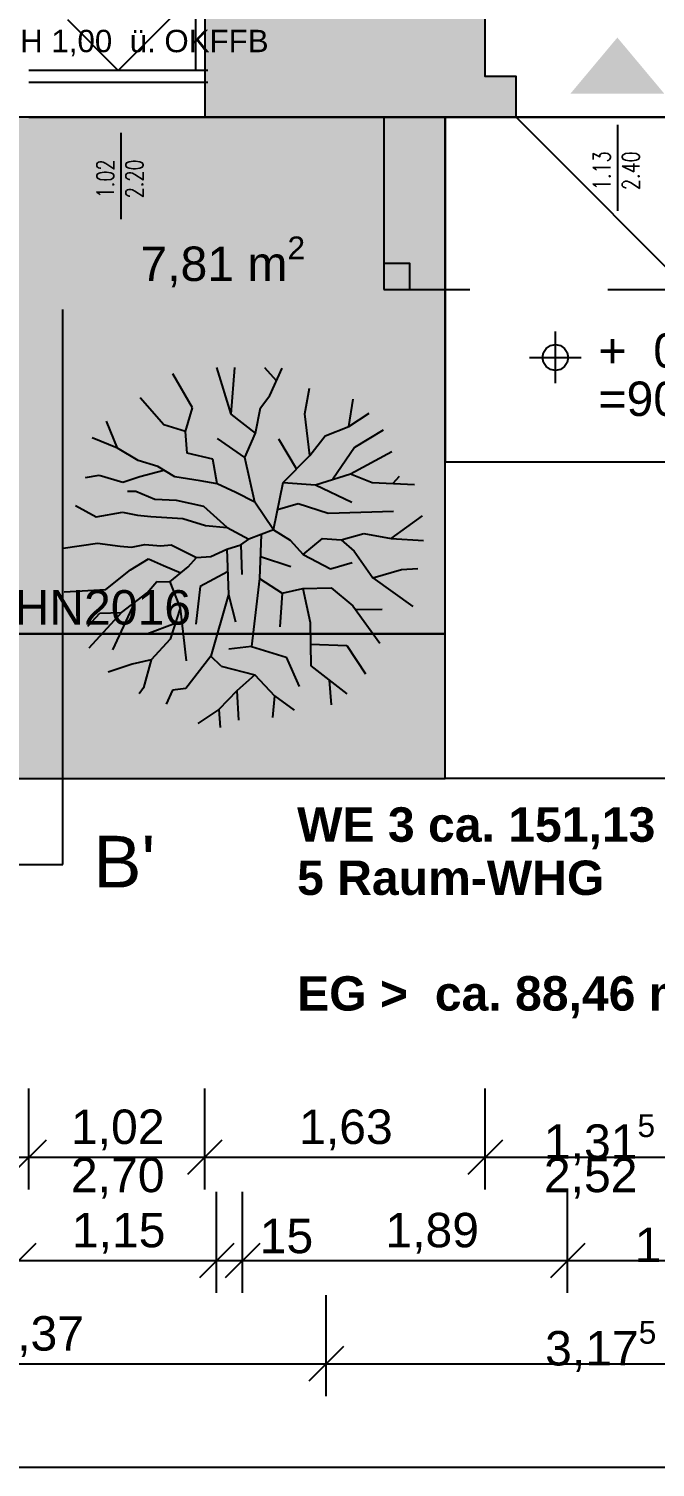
# Model space of a CAD drawing. Header units: centimetres. Extents: x 0 to 44.8, y 0 to 29.7.
# Drawn here: x 21.69 to 25.33, y 6.5 to 14.86 of the extents above; entities that cross this region are included whole.
import ezdxf
from ezdxf.xclip import XClip

# ---------------------------------------------------------------- set-up
doc = ezdxf.new("R2010")
doc.units = ezdxf.units.CM
doc.header["$MEASUREMENT"] = 0
doc.header["$XCLIPFRAME"] = 0
doc.linetypes.add('Strichlinie_ eng', pattern=[0.22999999999999998, 0.15, -0.08])
doc.linetypes.add('Strichpunktlinie', pattern=[0.670277762413025, 0.352777767181396, -0.176388883590699, 0, -0.14111111164093])
for name, color, linetype in [('A-Bemaßung 1_100', 7, 'Continuous'), ('A-Bäume Pflanzen.Neu', 7, 'Continuous'), ('A-Fenster Türen', 7, 'Continuous'), ('A-Räume NEU.Neu', 7, 'Continuous'), ('A-Schnittlinien.Marker', 7, 'Continuous'), ('A-Schraffuren', 7, 'Continuous'), ('A-Treppen', 7, 'Continuous'), ('Layout-Zeichnung.Layout', 7, 'Continuous'), ('Neubau_A-Balkon.Neu', 7, 'Continuous'), ('Neubau_A-Bemaßung 1_100', 7, 'Continuous'), ('Neubau_A-Fenster Türen', 7, 'Continuous'), ('Neubau_A-Treppen', 7, 'Continuous'), ('Neubau_A-Wand Aussen', 7, 'Continuous'), ('Neubau_TÜR', 7, 'Continuous'), ('Treppe_Rampe', 7, 'Continuous'), ('TÜRBEMAßUNG', 7, 'Continuous'), ('Wand', 7, 'Continuous')]:
    doc.layers.add(name, color=color, linetype=linetype)
doc.styles.add('ERSTELLTER_STIL_3', font='')
doc.styles.add('ERSTELLTER_STIL_4', font='')
doc.styles.add('ERSTELLTER_STIL_6', font='RomanS.shx')
doc.styles.get('ERSTELLTER_STIL_3').set_extended_font_data('Arial')
doc.styles.get('ERSTELLTER_STIL_4').set_extended_font_data('Arial', bold=True)

# ---------------------------------------------------------------- blocks, each defined once
blk = doc.blocks.new('Zeichnung_2_1', base_point=(5.879295221465711, 14.23450187050399))
at = {"layer": 'A-Schraffuren', "linetype": 'Continuous', "lineweight": 13}
blk.add_hatch(color=9, dxfattribs=at).paths.add_polyline_path([(24.3414156918721, 14.99027102368436), (23.62095869187208, 14.99027102368436), (23.62095869187208, 15.16129802368435), (23.50802669187208, 15.16129802368435), (23.20879069187209, 15.16129802368435), (23.20879069187209, 15.00201002368435), (22.71313369187209, 15.00201002368435), (22.71313369187209, 14.34167002368435), (24.52098369187208, 14.34167002368435), (24.52098369187208, 14.57782802368435), (24.3414156918721, 14.57782802368435)])
at = {"layer": 'A-Schraffuren', "linetype": 'Continuous', "lineweight": 0, "true_color": 0x000000}
blk.add_hatch(color=18, dxfattribs=at).paths.add_polyline_path([(25.10962794572809, 14.80448569391895), (24.83712794572809, 14.47886319366563), (25.38212794572809, 14.47886319366563)])
at = {"layer": 'A-Treppen', "linetype": 'Continuous', "lineweight": 0, "true_color": 0x2b3322}
for points in [[(24.10962794572809, 11.34161258410581), (24.10962794572809, 14.34167002368435), (21.5072216918721, 14.34167002368435), (21.5072216918721, 11.34164603800516)], [(24.10962794572809, 10.5013291350952), (24.10962794572809, 11.34161258410581), (21.5072216918721, 11.34164603800516), (21.5072216918721, 10.5013291350952)]]:
    blk.add_hatch(color=250, dxfattribs=at).paths.add_polyline_path(points)
at = {"layer": 'A-Bemaßung 1_100', "color": 7, "linetype": 'Continuous', "lineweight": 25, "ltscale": 10}
for p, q in [((21.6909668085391, 8.11456790985316), (21.6909668085391, 8.702349158984774)), ((22.71313374412569, 8.11456790985316), (22.71313374412569, 8.702349158984774)), ((24.34141574191694, 8.11456790985316), (24.34141574191694, 8.702349158984774)), ((21.79111650930941, 8.402499546426675), (21.59081660902524, 8.202199147398954)), ((22.813283444896, 8.402499546426675), (22.61298354461183, 8.202199147398954)), ((24.44156544268724, 8.402499546426675), (24.24126554240307, 8.202199147398954)), ((21.26722181582495, 8.302349346912816), (21.6909668085391, 8.302349346912816)), ((21.6909668085391, 8.302349346912816), (22.71313374412569, 8.302349346912816)), ((22.71313374412569, 8.302349346912816), (24.34141574191694, 8.302349346912816)), ((24.34141574191694, 8.302349346912816), (25.65643092803989, 8.302349346912816)), ((22.78231047265821, 7.514567942373445), (22.78231047265821, 8.10234919150506)), ((22.93231058921403, 7.514567942373445), (22.93231058921403, 8.10234919150506)), ((24.82095866730712, 7.514567942373445), (24.82095866730712, 8.10234919150506)), ((21.73237150096828, 7.802499080203409), (21.53207160068411, 7.602199179919241)), ((22.88246067217207, 7.802499080203409), (22.68216027314435, 7.602199179919241)), ((23.03246028998434, 7.802499080203409), (22.83216038970017, 7.602199179919241)), ((24.92110886682099, 7.802499080203409), (24.72080846779326, 7.602199179919241)), ((21.63222180019797, 7.702349379433101), (22.78231047265821, 7.702349379433101)), ((22.78231047265821, 7.702349379433101), (22.93231058921403, 7.702349379433101)), ((22.93231058921403, 7.702349379433101), (24.82095866730712, 7.702349379433101)), ((24.82095866730712, 7.702349379433101), (26.53624348576516, 7.702349379433101)), ((23.41848181644699, 6.914567974893731), (23.41848181644699, 7.502349224025345)), ((23.5186315172173, 7.202499112723695), (23.31833161693313, 7.002199212439527)), ((20.04994490538504, 7.102349411953388), (23.41848181644699, 7.102349411953388)), ((23.41848181644699, 7.102349411953388), (26.59363640032932, 7.102349411953388)), ((5.879524825281904, 6.502349444473674), (30.6275366141838, 6.502349444473674))]:
    blk.add_line(p, q, dxfattribs=at)
at = {"layer": 'A-Bäume Pflanzen.Neu', "color": 7, "linetype": 'Continuous', "lineweight": 25, "ltscale": 10}
for p, q in [((22.86602956576046, 12.61822819427118), (22.78240024649807, 12.88889931390152)), ((22.86602956576046, 12.61822819427118), (22.88768102095976, 12.88804795865354)), ((23.12998510342593, 12.81186737438151), (23.06198939963109, 12.88706992254265)), ((23.0918960581488, 12.72565855345389), (23.16236154002682, 12.88514626865193)), ((22.64157152517076, 12.65334373047482), (22.52754179127144, 12.85082922087947)), ((22.47612083203199, 12.55628274853915), (22.33888256555541, 12.71329021203936)), ((23.03636694824878, 12.65492724126119), (23.0918960581488, 12.72565855345389)), ((23.29372011873632, 12.6194870230034), (23.32076548548037, 12.76879837471009)), ((23.5506947428658, 12.54566948569383), (23.57525736419424, 12.70407791983937)), ((22.6018401173678, 12.51665956808758), (22.64157152517076, 12.65334373047482)), ((23.00749219014587, 12.50716997447113), (22.86602956576046, 12.61822819427118)), ((23.00749219014587, 12.50716997447113), (23.03636694824878, 12.65492724126119)), ((23.32423275067307, 12.37793155461292), (23.29372011873632, 12.6194870230034)), ((23.5506947428658, 12.54566948569383), (23.66828750072033, 12.62328096522447)), ((22.20611304132948, 12.42077661842825), (22.14166190797834, 12.57692374929651)), ((22.6018401173678, 12.51665956808758), (22.47612083203199, 12.55628274853915)), ((23.41309039862002, 12.49219769295719), (23.5506947428658, 12.54566948569383)), ((22.20611304132948, 12.42077661842825), (22.05950737340737, 12.47948272477211)), ((22.611559631763, 12.39045350904232), (22.6018401173678, 12.51665956808758)), ((22.94577666519258, 12.36522007763272), (22.78786647585826, 12.47644088783162)), ((22.94577666519258, 12.36522007763272), (23.00749219014587, 12.50716997447113)), ((23.24669209272721, 12.29919291464852), (23.14423021683702, 12.47292125456567)), ((23.32423275067307, 12.37793155461292), (23.41309039862002, 12.49219769295719)), ((23.74894580462701, 12.52481153149015), (23.58239837441132, 12.42472916109974)), ((22.3260244579701, 12.34831267112631), (22.20611304132948, 12.42077661842825)), ((22.75926253550558, 12.35609656178547), (22.611559631763, 12.39045350904232)), ((23.00352817637263, 12.10584948946617), (22.94577666519258, 12.36522007763272)), ((23.1691519335249, 12.22045477342768), (23.32423275067307, 12.37793155461292)), ((23.58239837441132, 12.42472916109974), (23.45720077483379, 12.23954168926839)), ((23.55895194115843, 12.27143484336472), (23.80009794109045, 12.40023736135607)), ((22.44083223181485, 12.31428040592361), (22.3260244579701, 12.34831267112631)), ((22.33606865441944, 12.25500174197889), (22.47521910368498, 12.29279702730226)), ((22.53892212170399, 12.25299828911941), (22.44083223181485, 12.31428040592361)), ((22.78525655083619, 12.21218361031551), (22.75926253550558, 12.35609656178547)), ((22.02140236833649, 12.24879388095277), (22.10037491902808, 12.26281256479001)), ((22.10037491902808, 12.26281256479001), (22.23705858267177, 12.22308115698705)), ((22.23705858267177, 12.22308115698705), (22.33606865441944, 12.25500174197889)), ((22.68673325279796, 12.22960572017044), (22.53892212170399, 12.25299828911941)), ((22.78525655083619, 12.21218361031551), (22.68673325279796, 12.22960572017044)), ((22.89441954512814, 12.16175814321136), (22.78525655083619, 12.21218361031551)), ((23.11160839840719, 11.94577375561706), (23.1691519335249, 12.22045477342768)), ((23.1691519335249, 12.22045477342768), (23.35544910976559, 12.20764853517207)), ((23.35544910976559, 12.20764853517207), (23.55895194115843, 12.27143484336472)), ((23.35544910976559, 12.20764853517207), (23.56829290919556, 12.10685096652413)), ((23.55895194115843, 12.27143484336472), (23.68456299914286, 12.22084678586172)), ((23.68456299914286, 12.22084678586172), (23.93161212778903, 12.20871883884059)), ((23.80733670504425, 12.21693314518751), (23.84376244056625, 12.25651792238536)), ((22.31327258276197, 12.16749818278311), (22.2639298879152, 12.16798545523611)), ((22.42248944135783, 12.1225549048329), (22.31327258276197, 12.16749818278311)), ((22.54853340874779, 12.11582685427917), (22.42248944135783, 12.1225549048329)), ((22.70720168828536, 12.08136118092738), (22.54853340874779, 12.11582685427917)), ((23.00352817637263, 12.10584948946617), (22.89441954512814, 12.16175814321136)), ((21.9616548854503, 12.08720096921008), (22.0815443573745, 12.02174436885253)), ((22.0815443573745, 12.02174436885253), (22.23532594756253, 12.04764063044641)), ((22.23532594756253, 12.04764063044641), (22.32288386980577, 12.03032674794287)), ((22.32288386980577, 12.03032674794287), (22.39958464360542, 12.02408596984214)), ((22.84307289867834, 11.95939194837982), (22.70720168828536, 12.08136118092738)), ((23.11160839840719, 11.94577375561706), (23.00352817637263, 12.10584948946617)), ((23.13629969557277, 12.06363733122183), (23.25568094781467, 12.09897281333312)), ((23.25568094781467, 12.09897281333312), (23.43057983885484, 12.04241479547962)), ((23.43057983885484, 12.04241479547962), (23.80903592433533, 12.05512577371627)), ((22.39958464360542, 12.02408596984214), (22.49273348109754, 12.01768310008611)), ((22.49273348109754, 12.01768310008611), (22.58588231858965, 12.01127973158653)), ((22.58588231858965, 12.01127973158653), (22.71708329433585, 11.97160268683104)), ((22.71708329433585, 11.97160268683104), (22.84307289867834, 11.95939194837982)), ((22.84307289867834, 11.95939194837982), (22.96852136626393, 11.89235632592789)), ((23.11160839840719, 11.94577375561706), (22.96852136626393, 11.89235632592789)), ((23.11160839840719, 11.94577375561706), (23.20970876191099, 11.88558787714623)), ((23.79650050382995, 11.89624103947593), (23.97713893569832, 12.02764500384892)), ((21.89149812583268, 11.8386426425672), (22.09099305401946, 11.86812536906337)), ((22.09099305401946, 11.86812536906337), (22.22241148195553, 11.85037807841074)), ((22.92272573557863, 11.85879736835866), (22.96852136626393, 11.89235632592789)), ((23.04006463296378, 11.91906504077248), (23.03204782906455, 11.66253729086807)), ((23.20970876191099, 11.88558787714623), (23.28565194425095, 11.80259196219838)), ((23.28565194425095, 11.80259196219838), (23.39622289159799, 11.89471139299348)), ((23.39622289159799, 11.89471139299348), (23.50581879529548, 11.8881459328386)), ((23.50581879529548, 11.8881459328386), (23.63777835998847, 11.92522402493023)), ((23.50581879529548, 11.8881459328386), (23.58192456803429, 11.82159758283968)), ((23.63777835998847, 11.92522402493023), (23.79650050382995, 11.89624103947593)), ((23.79650050382995, 11.89624103947593), (23.98315378296874, 11.88389863272625)), ((22.22241148195553, 11.85037807841074), (22.28814737870374, 11.84424602640495)), ((22.28814737870374, 11.84424602640495), (22.36506510594971, 11.85993550115063)), ((22.36506510594971, 11.85993550115063), (22.45821394344183, 11.85353213265105)), ((22.45821394344183, 11.85353213265105), (22.51857537964394, 11.85841932074416)), ((22.51857537964394, 11.85841932074416), (22.66589973702846, 11.78568405694842)), ((22.61601540668123, 11.73134644540072), (22.66589973702846, 11.78568405694842)), ((22.66589973702846, 11.78568405694842), (22.74819142607698, 11.79035479033876)), ((22.74819142607698, 11.79035479033876), (22.84182753602211, 11.83329411668594)), ((22.84182753602211, 11.83329411668594), (22.92272573557863, 11.85879736835866)), ((22.84182753602211, 11.83329411668594), (22.85020443276788, 11.57112158722874)), ((22.92272573557863, 11.85879736835866), (22.92809670491985, 11.6854959529244)), ((23.03605623101416, 11.79080116582027), (23.213675269402, 11.73202324040453)), ((23.28565194425095, 11.80259196219838), (23.44383245259196, 11.71878359399983)), ((23.58192456803429, 11.82159758283968), (23.69005865437278, 11.66700403814451)), ((22.1376824331549, 11.59899486827369), (22.28136496510255, 11.71271986986105)), ((22.28136496510255, 11.71271986986105), (22.38618290554542, 11.77748122170326)), ((22.38618290554542, 11.77748122170326), (22.4735243730859, 11.7382370863533)), ((22.4735243730859, 11.7382370863533), (22.57379726351423, 11.69650122820376)), ((22.51098101153559, 11.64465484071209), (22.61601540668123, 11.73134644540072)), ((22.84601598439499, 11.70220785195734), (22.6861616926842, 11.61660600193587)), ((23.44383245259196, 11.71878359399983), (23.57030932938746, 11.75591555039537)), ((23.69005865437278, 11.66700403814451), (23.85502157631499, 11.71472232523341)), ((23.85502157631499, 11.71472232523341), (23.95013695964353, 11.72191819724151)), ((22.37875112783592, 11.58016430662012), (22.43422587468847, 11.64541293091533)), ((22.43422587468847, 11.64541293091533), (22.51098101153559, 11.64465484071209)), ((22.51098101153559, 11.64465484071209), (22.56978337538551, 11.49164530554685)), ((22.6861616926842, 11.61660600193587), (22.66206589532302, 11.39752192314872)), ((23.03204782906455, 11.66253729086807), (22.98428864500415, 11.26822914024304)), ((23.03204782906455, 11.66253729086807), (23.16281589540521, 11.57899974041975)), ((23.69005865437278, 11.66700403814451), (23.92122130456913, 11.50156232238972)), ((21.89632197349433, 11.58613975314972), (22.1376824331549, 11.59899486827369)), ((22.22958590799077, 11.46649366808023), (22.37875112783592, 11.58016430662012)), ((22.85020443276788, 11.57112158722874), (22.74797197891289, 11.212991296579)), ((22.85020443276788, 11.57112158722874), (22.8924938962632, 11.41169521748793)), ((23.16281589540521, 11.57899974041975), (23.14990142979822, 11.38173768712763)), ((23.16281589540521, 11.57899974041975), (23.28370235569539, 11.60522118281133)), ((23.28370235569539, 11.60522118281133), (23.44823186948851, 11.60907896420741)), ((23.28370235569539, 11.60522118281133), (23.3256127740891, 11.40741699527519)), ((23.44823186948851, 11.60907896420741), (23.57330129197247, 11.50366552396015)), ((22.03324902399274, 11.38716900443899), (22.10343371324943, 11.46225684158253)), ((22.22958590799077, 11.46649366808023), (22.03985388488845, 11.25810215236361)), ((22.10343371324943, 11.46225684158253), (22.22958590799077, 11.46649366808023)), ((22.30416851791335, 11.52332898735018), (22.17808764350034, 11.24877664537669)), ((22.56978337538551, 11.49164530554685), (22.5131714932281, 11.31126372660919)), ((22.56978337538551, 11.49164530554685), (22.6051288323679, 11.18424521431322)), ((23.57330129197247, 11.50366552396015), (23.7307506422622, 11.28825967888937)), ((23.58882019642243, 11.48243401083396), (23.74309654021677, 11.48553968694946)), ((22.54147718493503, 11.40145451607802), (22.37637910348947, 11.34003025736071)), ((23.3256127740891, 11.40741699527519), (23.32860473667411, 11.15516696883997)), ((22.5131714932281, 11.31126372660919), (22.40232972813082, 11.19173135507019)), ((23.32710900475338, 11.28129223142936), (23.53813139272136, 11.27372479547296)), ((22.74797197891289, 11.212991296579), (22.60355828891396, 11.0252522527215)), ((22.80771098315865, 11.15482882070984), (22.74797197891289, 11.212991296579)), ((22.98428864500415, 11.26822914024304), (22.85254603375749, 11.25308130099783)), ((22.98428864500415, 11.26822914024304), (23.18654661248431, 11.20591761674182)), ((23.18654661248431, 11.20591761674182), (23.2616229785261, 11.03520168789543)), ((23.53813139272136, 11.27372479547296), (23.64654228173273, 11.10918929675718)), ((22.29240864363563, 11.16540168532722), (22.15173154034896, 11.1199701374369)), ((22.40232972813082, 11.19173135507019), (22.29240864363563, 11.16540168532722)), ((22.40232972813082, 11.19173135507019), (22.35684481468013, 11.02768911373006)), ((22.80771098315865, 11.15482882070984), (23.00459449009271, 11.10353703605107)), ((23.32860473667411, 11.15516696883997), (23.53814735251511, 10.99433763347962)), ((22.35684481468013, 11.02768911373006), (22.3331529995983, 10.99289277340147)), ((23.00459449009271, 11.10353703605107), (22.89950623064315, 11.01136274346495)), ((23.00459449009271, 11.10353703605107), (23.11853594638283, 10.98178425820627)), ((23.43615429556641, 11.07261992309141), (23.44793711204765, 10.92903913482892)), ((22.52669492471546, 11.01504546587331), (22.48820738333808, 10.93304753677854)), ((22.60355828891396, 11.0252522527215), (22.52669492471546, 11.01504546587331)), ((22.89950623064315, 11.01136274346495), (22.79425488205119, 10.90274138467347)), ((22.89950623064315, 11.01136274346495), (22.90933796233816, 10.84040243027673)), ((23.11853594638283, 10.98178425820627), (23.10702943383093, 10.85661857821624)), ((23.11853594638283, 10.98178425820627), (23.23307040875957, 10.89822376555444)), ((22.79425488205119, 10.90274138467347), (22.67257841197027, 10.82066216037927)), ((22.79425488205119, 10.90274138467347), (22.80297391687553, 10.79768604229853))]:
    blk.add_line(p, q, dxfattribs=at)
at = {"layer": 'A-Räume NEU.Neu', "color": 7, "linetype": 'Continuous', "lineweight": 25, "ltscale": 10, "flags": 128}
blk.add_lwpolyline([(26.10962794572809, 12.34167002368435), (26.10962794572809, 14.34167002368435), (24.10962794572809, 14.34167002368435), (24.10962794572809, 12.34167002368435)], close=True, dxfattribs=at)
at = {"layer": 'A-Schnittlinien.Marker', "color": 7, "linetype": 'Strichpunktlinie', "lineweight": 25, "ltscale": 10, "flags": 128}
blk.add_lwpolyline([(21.58482676946491, 10.00178730438407), (21.88902853326479, 10.00178730438407), (21.88902853326479, 28.56889642726777), (21.58482676946492, 28.56889642726777)], dxfattribs=at)
at = {"layer": 'A-Treppen', "color": 7, "linetype": 'Continuous', "lineweight": 25, "ltscale": 10, "flags": 128}
for points in [[(24.10962794572809, 11.34161258410581), (24.10962794572809, 14.34167002368435), (21.5072216918721, 14.34167002368435), (21.5072216918721, 11.34164603800516)], [(24.10962794572809, 10.5013291350952), (24.10962794572809, 11.34161258410581), (21.5072216918721, 11.34164603800516), (21.5072216918721, 10.5013291350952)]]:
    blk.add_lwpolyline(points, close=True, dxfattribs=at)
at = {"layer": 'Neubau_A-Balkon.Neu', "color": 7, "linetype": 'Continuous', "lineweight": 25, "ltscale": 10, "flags": 128}
blk.add_lwpolyline([(23.75368730739441, 13.34167002368435), (23.90368730739441, 13.34167002368435), (23.90368730739441, 13.49167002368435), (23.75368730739441, 13.49167002368435)], close=True, dxfattribs=at)
at = {"layer": 'Neubau_A-Bemaßung 1_100', "color": 7, "linetype": 'Continuous', "lineweight": 25, "ltscale": 10}
for p, q in [((24.74988322206163, 12.7966093128107), (24.74988322206163, 13.09660954592233)), ((24.59988360424937, 12.94660942936651), (24.89988333861745, 12.94660942936651))]:
    blk.add_line(p, q, dxfattribs=at)
blk.add_circle((24.74988337952794, 12.94660949505159), 0.075, dxfattribs=at)
at = {"layer": 'Neubau_A-Fenster Türen', "color": 7, "linetype": 'Continuous', "lineweight": 25, "ltscale": 10}
for p, q in [((22.73096681866975, 14.61409915422821), (21.6909668085391, 14.61409915422821)), ((22.73096681866975, 14.54409900008678), (21.6909668085391, 14.54409900008678))]:
    blk.add_line(p, q, dxfattribs=at)
at = {"layer": 'Neubau_A-Fenster Türen', "color": 7, "linetype": 'Strichlinie_ eng', "lineweight": 25, "ltscale": 10, "flags": 128}
blk.add_lwpolyline([(22.66096669187208, 14.61409902368435), (22.66096669187208, 15.06409902368435), (22.21096669187209, 14.61409902368435), (21.76096669187209, 15.06409902368436), (21.76096669187209, 14.61409902368436)], dxfattribs=at)
at = {"layer": 'Neubau_A-Treppen', "color": 7, "linetype": 'Continuous', "lineweight": 25, "ltscale": 10, "flags": 128}
blk.add_lwpolyline([(26.10962794572809, 10.5013291350952), (24.10962794572809, 10.5013291350952), (24.10962794572809, 12.34167002368435), (26.10962794572809, 12.34167002368435)], close=True, dxfattribs=at)
at = {"layer": 'Neubau_A-Wand Aussen', "color": 7, "linetype": 'Strichlinie_ eng', "lineweight": 25, "ltscale": 10, "flags": 128}
blk.add_lwpolyline([(23.75368730739441, 14.34167002368435), (23.75368730739441, 13.34167002368435), (26.18023541546184, 13.34167002368435), (26.18023541546184, 14.34167002368435)], close=True, dxfattribs=at)
at = {"layer": 'Neubau_TÜR', "color": 7, "linetype": 'Continuous', "lineweight": 25, "ltscale": 10, "flags": 128}
blk.add_lwpolyline([(25.6524526918721, 14.34167002368435), (25.6524526918721, 13.21020102368436), (24.52098369187208, 14.34167002368435)], dxfattribs=at)
at = {"layer": 'Treppe_Rampe', "color": 7, "linetype": 'Continuous', "lineweight": 25, "ltscale": 10}
for p, q in [((21.6909668085391, 14.34166996356734), (22.71313374412569, 14.34166996356734)), ((24.52098387011678, 14.34166996356734), (25.65245245070356, 14.34166996356734))]:
    blk.add_line(p, q, dxfattribs=at)
at = {"layer": 'TÜRBEMAßUNG', "color": 7, "linetype": 'Continuous', "lineweight": 25, "ltscale": 10}
for p, q in [((25.10962794559814, 14.29759499814596), (25.10962794559814, 13.79759510837013)), ((22.22647973313172, 14.25042931891573), (22.22647973313172, 13.75042893039635))]:
    blk.add_line(p, q, dxfattribs=at)
at = {"layer": 'Wand', "color": 7, "linetype": 'Continuous', "lineweight": 25, "ltscale": 10, "flags": 128}
blk.add_lwpolyline([(23.20879069187209, 15.16598602368435), (23.20879069187209, 15.00201002368435), (22.71313369187209, 15.00201002368435), (22.71313369187209, 14.34167002368435), (24.52098369187208, 14.34167002368435), (24.52098369187208, 14.57782802368435), (24.3414156918721, 14.57782802368435), (24.3414156918721, 14.99027102368436), (23.62095869187208, 14.99027102368436), (23.62095869187208, 15.16129802368435), (23.50802669187208, 15.16129802368435), (23.50802669187208, 15.16598602368435)], dxfattribs=at)
at = {"layer": 'A-Bemaßung 1_100', "color": 7, "linetype": 'Continuous', "lineweight": 25, "char_height": 0.2, "attachment_point": 7, "style": 'ERSTELLTER_STIL_3'}
for s, insert, width in [('\\A1;{\\pql;\\fArial|b0|i0|c0|p38;+  0,17  }', (24.99988337952794, 12.84980023809968), 1.000229999999999), ('\\A1;{\\pql;\\fArial|b0|i0|c0|p38;=90,53  DHHN2016}', (24.99988337952794, 12.56980023809968), 2.39544), ('\\A1;{\\pql;\\fArial|b0|i0|c0|p38;=91,10  DHHN2016}', (20.18749891225647, 11.35844057013082), 2.39544), ('\\A1;{\\pql;\\fArial|b0|i0|c0|p38;1,02}', (21.9359927005696, 8.34234930832074), 0.5321160000000001), ('\\A1;{\\pql;\\fArial|b0|i0|c0|p38;1,63}', (23.26121669393012, 8.34234930832074), 0.5321160000000001), ('\\A1;{\\pql;\\fArial|b0|i0|c0|p38;2,70}', (21.9359927005696, 8.06234930832074), 0.5321160000000001), ('\\A1;{\\pql;\\fArial|b0|i0|c0|p38;2,52}', (24.68278116926238, 8.06234930832074), 0.5321160000000001), ('\\A1;{\\pql;\\fArial|b0|i0|c0|p38;1,15}', (21.94120807207389, 7.742349308320741), 0.5321160000000001), ('\\A1;{\\pql;\\fArial|b0|i0|c0|p38;15}', (23.03246045412008, 7.742349308320741), 0.303544), ('\\A1;{\\pql;\\fArial|b0|i0|c0|p38;1,89}', (23.76234857047934, 7.742349308320741), 0.5321160000000001), ('\\A1;{\\pql;\\fArial|b0|i0|c0|p38;3,37}', (21.46815519393012, 7.14234930832074), 0.5321160000000001)]:
    blk.add_mtext(s, dxfattribs=dict(at, insert=insert, width=width))
for s, insert in [('\\A1;{\\pql;\\fArial|b0|i0|c0|p38;1,31\\fArial|b0|i0|c0|p38;\\A1{\\H.66x;\\S5^  ;}}', (24.68278116926238, 8.23496645117788)), ('\\A1;{\\pql;\\fArial|b0|i0|c0|p38;1,71\\fArial|b0|i0|c0|p38;\\A1{\\H.66x;\\S5^  ;}}', (25.21068717085692, 7.634966451177882)), ('\\A1;{\\pql;\\fArial|b0|i0|c0|p38;3,17\\fArial|b0|i0|c0|p38;\\A1{\\H.66x;\\S5^  ;}}', (24.68991710160438, 7.034966451177882))]:
    blk.add_mtext(s, dxfattribs=dict(at, insert=insert))
at = {"layer": 'A-Fenster Türen', "color": 7, "linetype": 'Continuous', "lineweight": 25, "insert": (21.38860148154179, 14.69522357790711), "char_height": 0.13, "attachment_point": 7, "style": 'ERSTELLTER_STIL_3'}
blk.add_mtext('\\A1;{\\pql;\\fArial|b0|i0|c0|p38;BRH 1,00  ü. OKFFB }', dxfattribs=at)
at = {"layer": 'A-Räume NEU.Neu', "color": 7, "linetype": 'Continuous', "lineweight": 25, "insert": (23.24936985684673, 10.33463561086108), "char_height": 0.2, "attachment_point": 1, "line_spacing_factor": 0.9269819154255412, "style": 'ERSTELLTER_STIL_4'}
blk.add_mtext('\\A1;{\\pql;\\fArial|b1|i0|c0|p38;WE 3 ca. 151\\fArial|b1|i0|c0|p38;,13\\fArial|b1|i0|c0|p38; m²\\P\\pql;\\fArial|b1|i0|c0|p38;5 Raum-WHG}', dxfattribs=at)
at = {"layer": 'A-Räume NEU.Neu', "color": 7, "linetype": 'Continuous', "lineweight": 25, "insert": (23.24936985684673, 9.353902872426957), "char_height": 0.2, "attachment_point": 1, "style": 'ERSTELLTER_STIL_4'}
blk.add_mtext('\\A1;{\\pql;\\fArial|b1|i0|c0|p38;EG >^Ica. \\fArial|b1|i0|c0|p38;88,46\\fArial|b1|i0|c0|p38; m²}', dxfattribs=at)
at = {"layer": 'A-Schnittlinien.Marker', "color": 7, "linetype": 'Continuous', "lineweight": 25, "insert": (22.06601873455597, 10.16893037581264), "char_height": 0.3, "attachment_point": 1, "style": 'ERSTELLTER_STIL_3'}
blk.add_mtext("\\A1;{\\pql;\\fArial|b0|i0|c0|p38;B\\fArial|b0|i0|c0|p38;'}", dxfattribs=at)
at = {"layer": 'A-Treppen', "color": 7, "linetype": 'Continuous', "lineweight": 25, "insert": (22.33959733466923, 13.33244891999393), "char_height": 0.2, "attachment_point": 7, "style": 'ERSTELLTER_STIL_3'}
blk.add_mtext('\\A1;{\\pql;\\fArial|b0|i0|c0|p38;7,81 m\\fArial|b0|i0|c0|p38;\\A1{\\H.66x;\\S2^  ;}}', dxfattribs=at)
at = {"layer": 'TÜRBEMAßUNG', "color": 7, "linetype": 'Continuous', "lineweight": 25, "char_height": 0.1, "rotation": 90, "style": 'ERSTELLTER_STIL_6'}
for s, insert, attachment_point in [('\\A1;{\\W0.750000x;\\pql;\\FRomanS.shx;1.13}', (25.0690943266808, 13.91868044980835), 7), ('\\A1;{\\W0.750000x;\\pql;\\FRomanS.shx;2.40}', (25.13773080287094, 13.91868044980835), 1), ('\\A1;{\\W0.750000x;\\pql;\\FRomanS.shx;1.02}', (22.1859459883448, 13.87151463018435), 7), ('\\A1;{\\W0.750000x;\\pql;\\FRomanS.shx;2.20}', (22.25458246453595, 13.87151463018435), 1)]:
    blk.add_mtext(s, dxfattribs=dict(at, insert=insert, attachment_point=attachment_point))

msp = doc.modelspace()

# ---------------------------------------------------------------- block references
at = {"layer": 'Layout-Zeichnung.Layout', "color": 7, "linetype": 'Continuous', "lineweight": 13, "ltscale": 10}
ref = msp.add_blockref('Zeichnung_2_1', (5.879295221465711, 14.23450187050399), dxfattribs=at)
XClip(ref).set_block_clipping_path([(2.094737042159644, 4.749999999999994), (31.86775753805958, 4.749999999999994), (31.86775753805958, 14.17460239220382), (35.56481850993091, 14.17460239220382), (35.56481850993091, 28.90120136266782), (2.094737042159644, 28.90120136266782)])

doc.saveas('drawing.dxf')
